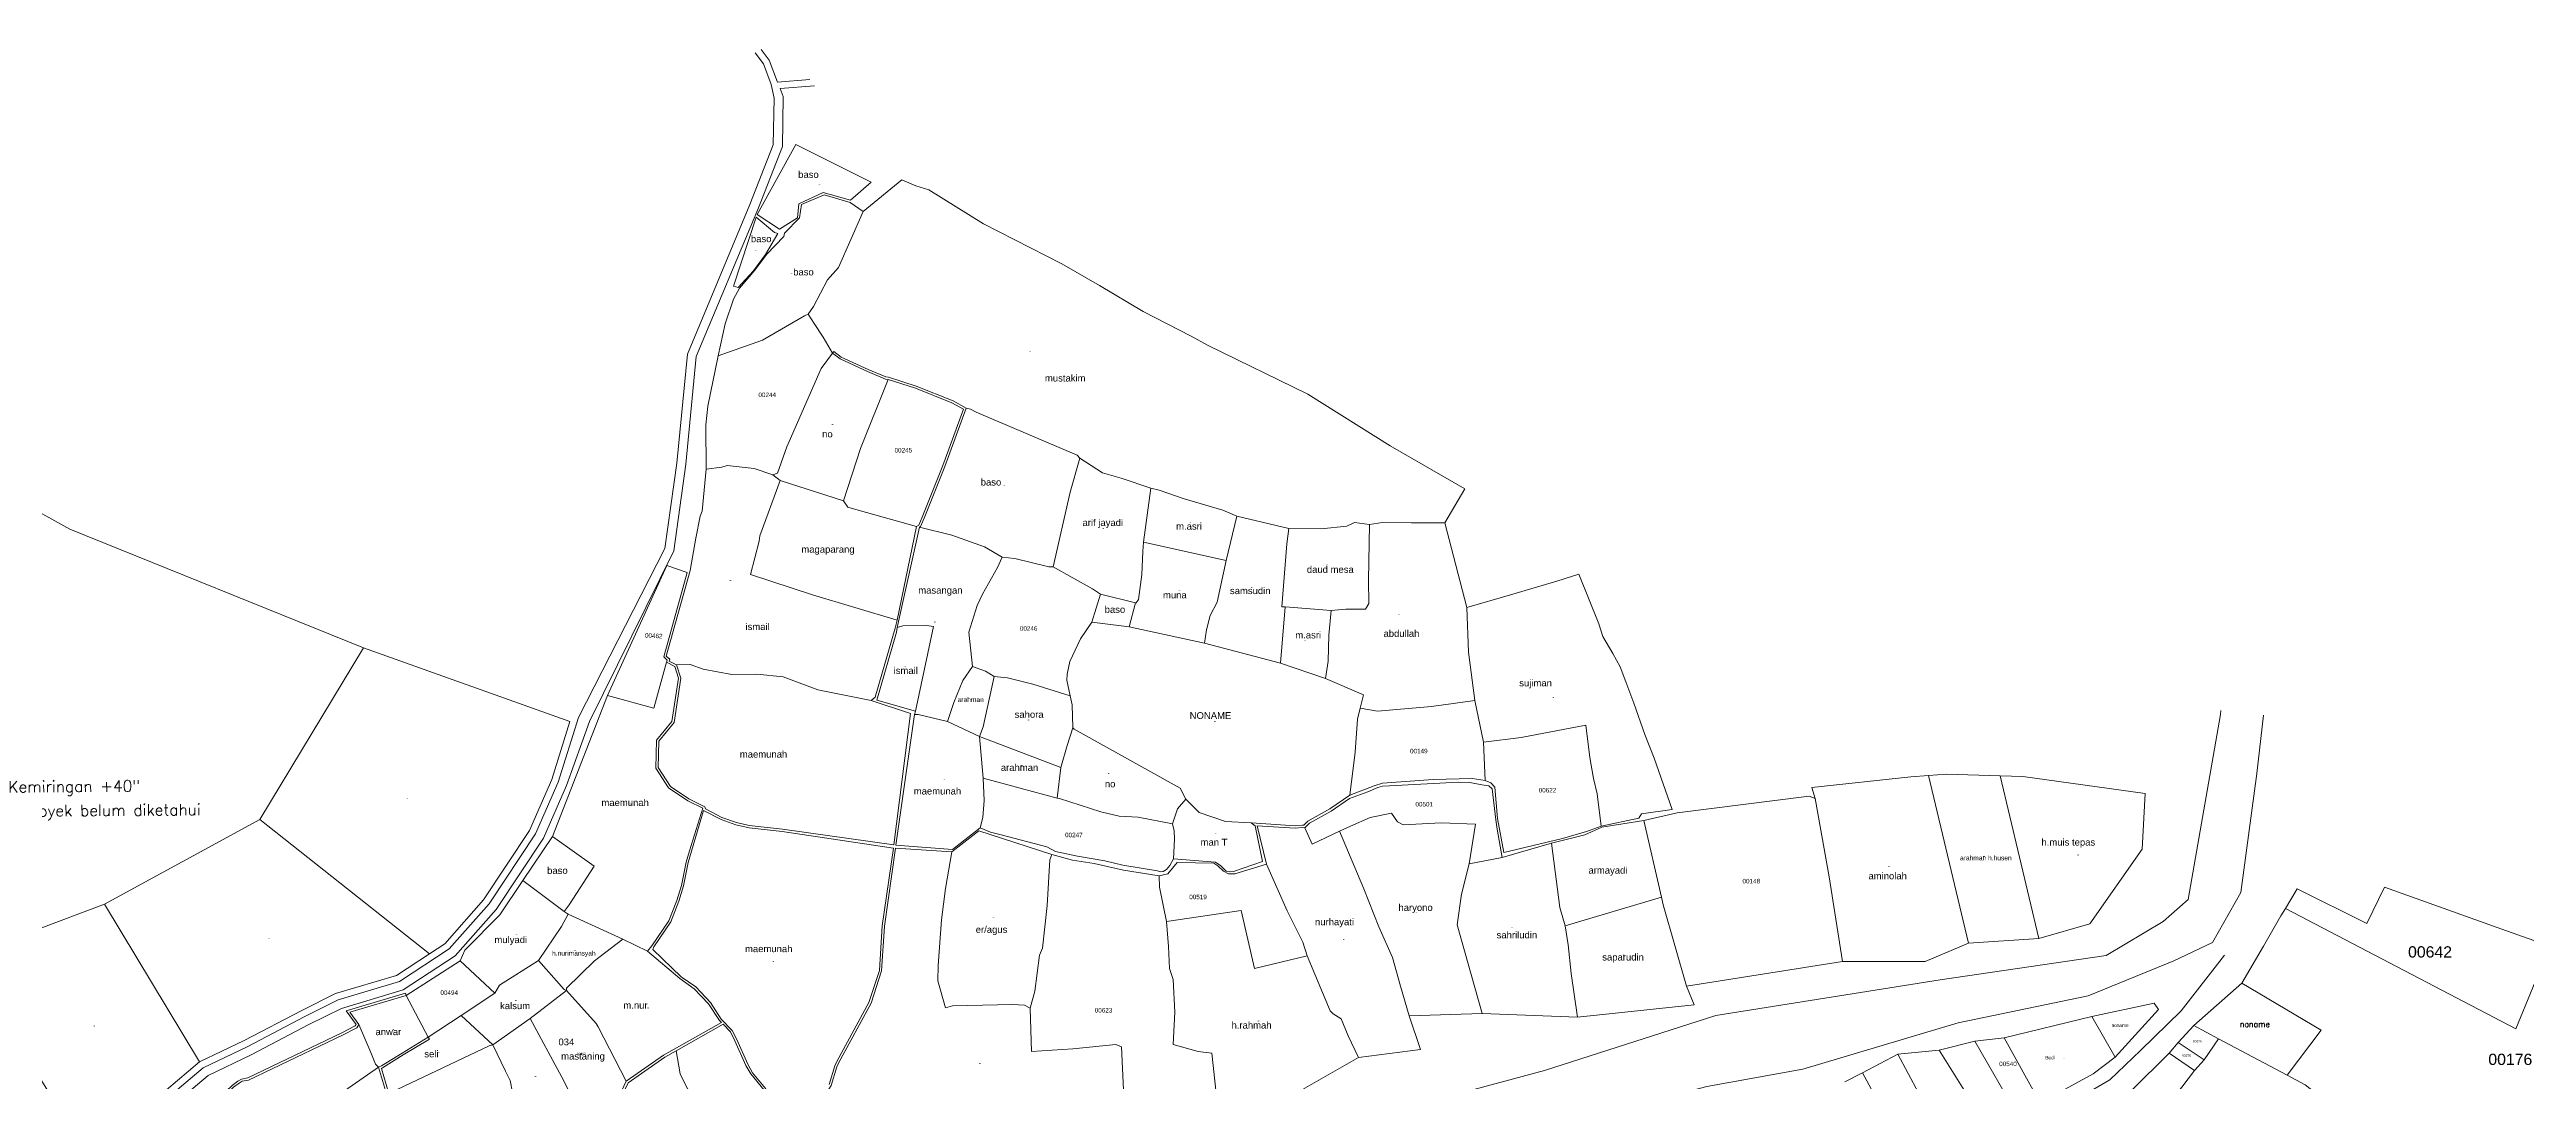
# Model space of a CAD drawing. Header units: metres. Extents: x 338938 to 356758, y 527808 to 538923.
# Drawn here: x 354818 to 355913, y 534989 to 535445 of the extents above; entities that cross this region are included whole.
import ezdxf
from ezdxf.enums import TextEntityAlignment as Align

# ---------------------------------------------------------------- set-up
doc = ezdxf.new("R2010")
doc.units = ezdxf.units.M
doc.header["$MEASUREMENT"] = 0
for name, color, linetype in [('020100', 7, 'Continuous'), ('030100', 160, 'Continuous'), ('040100', 20, 'Continuous'), ('080201', 7, 'Continuous'), ('Bidang sudah ada Hak', 200, 'Continuous'), ('Kemiringan +40', 250, 'Continuous'), ('tn_lai', 7, 'Continuous')]:
    doc.layers.add(name, color=color, linetype=linetype)
doc.styles.add('romanc', font='romanc.shx')
doc.styles.add('ROMANS', font='arial.ttf')
doc.styles.get("Standard").update_dxf_attribs({"font": 'arial.ttf'})

msp = doc.modelspace()

# ---------------------------------------------------------------- linework, layer by layer
at = {"layer": '020100', "lineweight": 9}
for points, elevation in [([(355147.6, 535403.2), (355181, 535386.5), (355171.8, 535378.5), (355159.8, 535382), (355149, 535377), (355148.4, 535370.8), (355140.4, 535365.8), (355130.5, 535372.2)], 60.2), ([(355130.1, 535371.1), (355138.3, 535364.3), (355139.7, 535363.8), (355134.2, 535354.5), (355129, 535347.4), (355122.2, 535340), (355120.1, 535340.6)], 70.7)]:
    msp.add_lwpolyline(points, close=True, dxfattribs=dict(at, elevation=elevation))
for points, elevation in [([(355177.4, 535373.6), (355194.6, 535387.5), (355200.7, 535384.9), (355206.4, 535383.2), (355230.7, 535368.1), (355265.2, 535350.4), (355281.9, 535340.8), (355301.2, 535329.4), (355322.5, 535318.4), (355330, 535314.3), (355374.1, 535292.8), (355410.4, 535269.9), (355443.5, 535251), (355434.6, 535235.9)], 58.5), ([(355177.4, 535373.6), (355171.7, 535377.5), (355160.2, 535380.9), (355150.1, 535376.6), (355149.3, 535370.8), (355142.6, 535364), (355142.4, 535362.5), (355134.7, 535354.6), (355129.5, 535347.6), (355122.7, 535339.7), (355120.1, 535334.8), (355116.4, 535323.9), (355113.3, 535309.7)], 58.5), ([(355153.1, 535328.1), (355155.4, 535331.5), (355161.7, 535343.4), (355166.5, 535348.8), (355177.4, 535373.6)], 58.5), ([(355273.2, 535264.5), (355272, 535265.9), (355227.4, 535284.9), (355224.9, 535286.1), (355223, 535286.6)], 57.6), ([(355261.4, 535216.5), (355268.9, 535249.5), (355273.2, 535264.5)], 57), ([(355304.6, 535251.2), (355291.5, 535255.6), (355283.3, 535258), (355273.2, 535264.5)], 57.6), ([(355108, 535259.7), (355106.2, 535241.1), (355105.4, 535238.8), (355103.5, 535229.1), (355100.9, 535214.8), (355090.4, 535176.9), (355091.9, 535175.6), (355091.7, 535174.8), (355094.9, 535173.1)], 58.5), ([(355140.7, 535254.6), (355131.8, 535230.1), (355131.5, 535227.8), (355127.6, 535213), (355155.1, 535204.1), (355192.4, 535192.9)], 57), ([(355137.5, 535257.2), (355140.7, 535254.6)], 58.5), ([(355140.7, 535254.6), (355168.8, 535245.7)], 58.5), ([(355304.6, 535251.2), (355301.4, 535227.4)], 57.6), ([(355342.6, 535238.8), (355336.5, 535241.5), (355318.9, 535246.7), (355308.3, 535250.4), (355304.6, 535251.2)], 57.6), ([(355192.5, 535189.7), (355202.3, 535234)], 56.8), ([(355342.6, 535238.8), (355338, 535219.3)], 57.6), ([(355365.6, 535233.4), (355342.6, 535238.8)], 57.6), ([(355365.6, 535233.4), (355364.8, 535226.6), (355362.5, 535198.8), (355363.9, 535198.8), (355364, 535198.8)], 57.6), ([(355401.3, 535235.1), (355394.6, 535236.1), (355391.3, 535234.5), (355380, 535233.3), (355365.6, 535233.4)], 57.6), ([(355384.3, 535197.1), (355390.8, 535197.8), (355399.6, 535197.7), (355401, 535200.3), (355400.9, 535210.6), (355401.3, 535235.1)], 57.6), ([(355434.6, 535235.9), (355419.9, 535235.9), (355407, 535236), (355401.3, 535235.1)], 57.6), ([(355301.4, 535227.4), (355301.1, 535223.2), (355300.7, 535213.1), (355299.1, 535202), (355298.2, 535200.6), (355297.8, 535200.5)], 57.6), ([(355338, 535219.3), (355301.4, 535227.4)], 57.6), ([(355338, 535219.3), (355334, 535200.9), (355330.9, 535194.9), (355329.3, 535188.6), (355328.3, 535182.7)], 57.6), ([(355503.7, 535101.8), (355520.4, 535105.4), (355521.5, 535107.3), (355535.1, 535109.2), (355527.1, 535131.9), (355523, 535142.3), (355518.1, 535156.2), (355514.7, 535165.6), (355512.1, 535172.2), (355508.9, 535178.2), (355504.4, 535185.6), (355502.7, 535191.3), (355493.9, 535213.2), (355484.1, 535210.1), (355463.6, 535204.1), (355444.3, 535198.5)], 57.3), ([(355297.8, 535200.5), (355282.3, 535204.3)], 57.6), ([(355297.8, 535200.5), (355295.1, 535189.9)], 57.6), ([(355364, 535198.8), (355361.9, 535173.8)], 58.1), ([(355364, 535198.8), (355384.3, 535197.1)], 57.6), ([(355384.3, 535197.1), (355383.3, 535186.3), (355383, 535174.8), (355381.9, 535167.1)], 57.6), ([(355447.8, 535157.4), (355445, 535178.7), (355444.3, 535198.5)], 57.3), ([(355192.4, 535192.9), (355191.6, 535189.4), (355182.7, 535158.8), (355180.9, 535157.3)], 57), ([(355192.5, 535189.7), (355192.1, 535187.5), (355183.4, 535157.5), (355200.5, 535152.6)], 56.8), ([(355192.5, 535189.7), (355194.9, 535190.3), (355205.4, 535190.5), (355208.5, 535190.1), (355200.5, 535152.6)], 56.8), ([(355295.1, 535189.9), (355278.6, 535192)], 57.6), ([(355328.3, 535182.7), (355295.1, 535189.9)], 57.6), ([(355361.9, 535173.8), (355328.3, 535182.7)], 57.6), ([(355082.1, 535046.6), (355084, 535048.9), (355091.5, 535060), (355095, 535068.9), (355097.1, 535075.6), (355099.1, 535085.9), (355100.7, 535090.9), (355106.6, 535109.7), (355099.9, 535113), (355091.4, 535118.7), (355085.8, 535127.4), (355086.1, 535139.8), (355092.9, 535148), (355095.8, 535167.3), (355094.1, 535172.4), (355090.5, 535174.3)], 58), ([(355180.9, 535157.3), (355198.4, 535151.6), (355191, 535093.6), (355141.8, 535100.4), (355127.1, 535102.1), (355121.5, 535103.4), (355115, 535105.7), (355107.7, 535109.4), (355107.4, 535110.4), (355100.4, 535113.9), (355092.2, 535119.4), (355086.8, 535127.7), (355087.1, 535139.4), (355093.9, 535147.6), (355096.8, 535167.3), (355094.9, 535173.1)], 56.7), ([(355180.9, 535157.3), (355157.4, 535162.1), (355142, 535167.8), (355130.4, 535169), (355119.3, 535168.9), (355106.7, 535171.2), (355100.9, 535173.2), (355094.9, 535173.1)], 57), ([(355225.8, 535172.4), (355221.5, 535166.2), (355217.5, 535156.5), (355214.7, 535148.1)], 57), ([(355381.9, 535167.1), (355361.9, 535173.8)], 57.6), ([(355381.9, 535167.1), (355398.6, 535159.8), (355397.1, 535154)], 57.6), ([(355040, 535097.2), (355064.4, 535159.6)], 57.4), ([(355270.1, 535145.2), (355269.8, 535155.4), (355268.9, 535159.4)], 56.9), ([(355200.2, 535151.1), (355191.9, 535093.4), (355216.9, 535091.5), (355229.1, 535101)], 56.3), ([(355200.5, 535152.6), (355200.2, 535151.1)], 56.8), ([(355200.2, 535151.1), (355201.7, 535151.2), (355214.7, 535148.1)], 56.3), ([(355214.7, 535148.1), (355228.8, 535141.4)], 57), ([(355270.1, 535145.2), (355267.7, 535137.5), (355264.9, 535127.8)], 57.2), ([(355320.1, 535113.8), (355317.6, 535118.6), (355270.7, 535144.7), (355270.1, 535145.2)], 57.2), ([(355264.9, 535127.8), (355263.2, 535114.2)], 57.2), ([(355680.1, 535124), (355656.4, 535124.8), (355648.5, 535124.2)], 55), ([(355666.1, 535050.1), (355648.5, 535124.2)], 55.7), ([(355680.1, 535124), (355697.2, 535052.2)], 57.2), ([(355697.2, 535052.2), (355719.8, 535058.6), (355742.9, 535091.6), (355744.2, 535116.3), (355690.2, 535123.7), (355680.1, 535124)], 55), ([(355320.1, 535113.8), (355316.4, 535109.4), (355314.2, 535102.9)], 57.2), ([(355349, 535103.2), (355337.6, 535103.8), (355326, 535107.8), (355320.1, 535113.8)], 57.2), ([(355392.6, 535115.5), (355383.8, 535109.4), (355374.1, 535104), (355372.3, 535102.2), (355371.5, 535102.2), (355368.4, 535101.9), (355349, 535103.2)], 57.3), ([(355162.4, 534987.6), (355164.9, 534995.8), (355165.8, 534997.8), (355180, 535023.9), (355184.6, 535038), (355185.8, 535057.7), (355190.8, 535092.1), (355141.6, 535099.4), (355127, 535101.1), (355121.2, 535102.4), (355114.6, 535104.8), (355106.9, 535108.7), (355101.6, 535090.7), (355100, 535085.7), (355098, 535075.4), (355095.9, 535068.6), (355092.4, 535059.5), (355084.9, 535048.4), (355084.4, 535047.3), (355097, 535035.2), (355103.4, 535030.7), (355109.9, 535023.9), (355114.7, 535016.5), (355119.5, 535011.5), (355121.6, 535007.4), (355126.4, 534996.5), (355128.5, 534992.8), (355134.4, 534985.6)], 58), ([(355349, 535103.2), (355350.7, 535101.9), (355354, 535086.2), (355341.2, 535081.7), (355339.3, 535081.6), (355338, 535081.9), (355335.6, 535084.2), (355333.2, 535085.9), (355314.7, 535087.4)], 57.2), ([(355355.7, 535085), (355351.7, 535101.9), (355368.5, 535100.9), (355371.5, 535101.2), (355372.7, 535101.1)], 57.3), ([(355418.9, 535017.9), (355415, 535031.1), (355411.5, 535043.7), (355405.5, 535057.3), (355398.8, 535074.1), (355388.1, 535099.6)], 55), ([(355481.8, 535094.3), (355496.5, 535098), (355504, 535101.3), (355522.6, 535104.3)], 57.3), ([(355027, 535077.8), (355040, 535097.2)], 57.4), ([(355040, 535097.2), (355058.5, 535084.1), (355047.5, 535067), (355045.2, 535064.1)], 57.4), ([(355459.9, 535087.9), (355480.8, 535094), (355481.8, 535094.3)], 57.3), ([(355487.8, 535057.7), (355485.4, 535065.9), (355481.8, 535094.3)], 55.7), ([(354999.3, 535042.2), (355001.3, 535047), (355016.8, 535062.6), (355027, 535077.8)], 57.4), ([(355045.2, 535064.1), (355027, 535077.8)], 57.4), ([(355451.1, 535018.9), (355440, 535058.2), (355442, 535071.8), (355445.4, 535085.1)], 55.1), ([(355530.4, 535070.4), (355487.8, 535057.7)], 56.5), ([(355047, 535062.9), (355044, 535057.4), (355033.9, 535042.4)], 57.4), ([(355045.2, 535064.1), (355047, 535062.9)], 57.4), ([(355047, 535062.9), (355071.1, 535051.8)], 57.4), ([(355493.2, 535017.4), (355490.4, 535036.6), (355489.2, 535049.4), (355487.8, 535057.7)], 55.7), ([(355046.3, 535029.1), (355046.3, 535030.2), (355058.6, 535042.2), (355071.1, 535051.8)], 56.6), ([(355071.1, 535051.8), (355082.1, 535046.6)], 56.6), ([(355072.7, 534989), (355089.2, 535000.5), (355114.8, 535015), (355113.9, 535015.9), (355109.1, 535023.3), (355102.7, 535029.9), (355096.4, 535034.4), (355082.1, 535046.6)], 56.6), ([(355396.4, 534999.5), (355391.9, 535009.1), (355388.7, 535016.6), (355385.2, 535018.8), (355383.9, 535020.1), (355373.7, 535044.4)], 55), ([(355610.5, 535041.9), (355647, 535041.9), (355666.1, 535050.1)], 55.7), ([(355697.2, 535052.2), (355666.1, 535050.1)], 57.2), ([(355033.9, 535042.4), (355016.7, 535031.5), (355014.6, 535027.9)], 56.6), ([(355046.3, 535029.1), (355045.2, 535029.6), (355033.9, 535042.4)], 56.6), ([(354975.4, 535027), (354950.5, 535019.5), (354954.4, 535014.1)], 57.4), ([(355046.3, 535029.1), (355030.2, 535016.8)], 56.6), ([(355072.7, 534989), (355060.2, 535013.1), (355059.4, 535014.6), (355046.3, 535029.1)], 56.6), ([(355541.4, 535031), (355544.8, 535022.8), (355493.2, 535017.4)], 55.7), ([(355731, 534999.6), (355750.1, 535020.7), (355748.3, 535023.5), (355720.7, 535017.7)], 56.8), ([(354954.4, 535014.1), (354953.5, 535012.7), (354947.5, 535009.5), (354905.6, 534989.5), (354902.9, 534989.1), (354901.6, 534988.2), (354899, 534986.4), (354885.8, 534974), (354908.7, 534953.2), (354914.7, 534946.4), (354915.5, 534944.9), (354926.5, 534954.5), (354934.3, 534958.1), (354937.6, 534960.8), (354944.9, 534970.3), (354947.9, 534972.8)], 56.5), ([(355013.7, 535005.1), (354999.7, 535018.1)], 56.6), ([(355030.2, 535016.8), (355013.7, 535005.1)], 56.6), ([(355053.8, 534971.8), (355044.2, 534990.8), (355030.2, 535016.8)], 56.6), ([(355094.7, 535002.5), (355115.5, 535014.2), (355118.7, 535010.9), (355120.7, 535006.9), (355125.5, 534996), (355127.7, 534992.3), (355133.6, 534985), (355135.5, 534981.7), (355138.7, 534973.7), (355143.8, 534949.3), (355144.5, 534945), (355144.5, 534944.8)], 56.6), ([(355418.9, 535017.9), (355423.8, 535003), (355396.4, 534999.5)], 55), ([(355451.1, 535018.9), (355418.9, 535017.9)], 55), ([(355493.2, 535017.4), (355451.1, 535018.9)], 55.1), ([(355720.7, 535017.7), (355681.9, 535008.2)], 56.4), ([(355731, 534999.6), (355720.7, 535017.7)], 56.8), ([(355013.7, 535005.1), (355012.1, 535004.7), (354971.4, 534985.4), (354967.5, 534984)], 56.6), ([(355013.7, 535005.1), (355019.3, 534993.5), (355021.4, 534989.4), (355022.4, 534984.1)], 56.6), ([(355075, 534956.4), (355066.7, 534976.5), (355070.3, 534981.6), (355073.5, 534988.3), (355089.7, 534999.7), (355094.7, 535002.5)], 56.6), ([(355107.7, 534971.3), (355106.7, 534974.9), (355104.1, 534979.3), (355099.8, 534985.7), (355096.5, 534992.3), (355094.7, 535002.5)], 56.3), ([(355396.4, 534999.5), (355335.6, 534964.8)], 54.4), ([(355653.2, 535002.8), (355634.9, 535001)], 57), ([(355731, 534999.6), (355721.3, 534992.3), (355697.9, 534979.4)], 57), ([(355065.4, 534977.2), (355066.3, 534977.6), (355069.4, 534982.1), (355072.7, 534989)], 56.6), ([(355611.4, 534988.8), (355619.3, 534992.8)], 57)]:
    msp.add_lwpolyline(points, dxfattribs=dict(at, elevation=elevation))
for points in [[(355223, 535286.6), (355217.2, 535289.8), (355200.8, 535296.3), (355188.6, 535300.3), (355187.5, 535300.4), (355179.7, 535303.7), (355167.7, 535309.2), (355164.4, 535311.7), (355163.8, 535310.9), (355167.2, 535308.4), (355179.3, 535302.8), (355187.3, 535299.4), (355188.5, 535299.3)], [(354621.5, 534890.9), (354629.2, 534930.2), (354640.6, 534912.9), (354725.8, 534940.7), (354682.8, 535002.5), (354639.2, 534981.4), (354702.3, 535304.2), (354712, 535296.8), (354826.6, 535233.1), (354956.5, 535180.6)], [(355202.3, 535234), (355202.8, 535234.3), (355204.4, 535238), (355213.6, 535260.8), (355223, 535286.6)], [(355201, 535234.3), (355192.4, 535192.9)], [(355202.3, 535234), (355216.7, 535230.5), (355231.1, 535225.3), (355238.9, 535220.8)], [(355434.6, 535235.9), (355444.3, 535198.5)], [(354956.5, 535180.6), (354910.7, 535104.7)], [(354956.5, 535180.6), (355047.8, 535148), (355039.8, 535122.4), (355029.9, 535099.9), (355009.6, 535069.2), (354992.4, 535049.8), (354985.7, 535045.3)], [(355228.8, 535141.4), (355230.5, 535145.7), (355235.3, 535168)], [(355228.8, 535141.4), (355264.9, 535127.8)], [(355230.5, 535123), (355228.8, 535141.4)], [(355648.5, 535124.2), (355640.7, 535123.6), (355596.9, 535118.9), (355598.3, 535114.1)], [(354910.7, 535104.7), (354842, 535067.3)], [(354910.7, 535104.7), (354985.7, 535045.3)], [(355260.9, 535089.2), (355228.6, 535099.8), (355216.6, 535090.4)], [(355216.6, 535090.4), (355191.7, 535092), (355186.8, 535057.6), (355185.6, 535037.8), (355180.9, 535023.5), (355166.7, 534997.3), (355165.8, 534995.4), (355163.3, 534987.2), (355162.2, 534985.5), (355140.6, 534972.1), (355144.8, 534949.4), (355145.5, 534945.2), (355148.7, 534923.3), (355151.8, 534909.4), (355156.2, 534899.1)], [(355216.6, 535090.4), (355213.8, 535074.2), (355212, 535060.4), (355210.6, 535040.2), (355210.4, 535033.4), (355213.9, 535021.5), (355216.9, 535022.3), (355243.5, 535022.9), (355248.7, 535022.6), (355251.3, 535021.3)], [(354842, 535067.3), (354780.9, 535044.3)], [(354842, 535067.3), (354884, 534997.6)], [(354780.9, 535044.3), (354833.5, 534957.4), (354864.5, 534981.1), (354884, 534997.6)], [(354985.7, 535045.3), (354971.1, 535035.8), (354944.2, 535027.8), (354929.2, 535020.3), (354903.8, 535007), (354884, 534997.6)], [(355787, 535032.4), (355765.8, 535013.7)], [(354985.1, 535008.5), (354973.6, 535001.5), (354964.4, 534995.8), (354963.2, 534995.3), (354961.8, 534996.6), (354959.7, 535001.7), (354954.4, 535014.1)], [(354967.5, 534984), (354964.4, 534994.7), (354964.9, 534994.9), (354974.1, 535000.7), (354985.7, 535007.6), (354985.1, 535008.5)], [(355738, 534984.8), (355754.8, 535001.5)], [(355776.7, 535007.7), (355807, 534991.7)], [(355766.1, 534993.7), (355751.6, 534974.7)]]:
    msp.add_lwpolyline(points, dxfattribs=at)
at = {"layer": '030100', "lineweight": 9}
for points in [[(355777.7, 535152.9), (355777.5, 535151.1), (355763.3, 535069.3), (355752.2, 535059.6), (355727, 535044.6), (355653.6, 535033.9), (355554.5, 535018.1), (355478.7, 534993.8), (355372.9, 534965.3), (355313.4, 534938.1), (355242.7, 534897.2), (355187.6, 534821.1), (355145.7, 534784), (355080.2, 534741.1), (355025, 534737.2), (354984.9, 534736.9), (354906.8, 534746.6), (354850.9, 534748), (354796.4, 534720.7), (354760.2, 534674.9)], [(355796.5, 535150.9), (355793.6, 535125.1), (355786.6, 535072.4), (355774, 535050.4), (355756.9, 535042.3), (355719, 535026.8), (355661.5, 535014.8), (355592.9, 534994.3), (355550.5, 534986.7), (355446.2, 534959.3), (355337.4, 534923.9), (355297.9, 534905.3), (355260.3, 534880.6), (355234.2, 534852.8), (355209.2, 534813.7), (355173.6, 534771.5), (355138.5, 534746.3), (355111.4, 534732.5), (355059.8, 534723), (355015.1, 534718.7), (354936.2, 534717.4), (354870.3, 534717.9), (354830.9, 534708.1), (354808.3, 534689.9)]]:
    msp.add_lwpolyline(points, dxfattribs=at)
at = {"layer": '030100', "lineweight": 9, "elevation": 56.5}
msp.add_lwpolyline([(354883.2, 534972.9), (354898.4, 534987.2), (354901, 534989), (354902.5, 534990), (354905.3, 534990.5), (354947, 535010.4), (354952.8, 535013.5), (354953.2, 535014.1), (354948.8, 535020.1), (354975.1, 535027.9), (354975.4, 535027)], dxfattribs=at)
at = {"layer": '040100', "lineweight": 9}
for points in [[(355129.7, 535443.7), (355133.3, 535438.9), (355136.8, 535429.7)], [(355132.4, 535445.2), (355135.9, 535440.4), (355139.6, 535430.8)], [(355136.8, 535429.7), (355138.1, 535423.6), (355137.7, 535403.1), (355127.3, 535376.7), (355099.7, 535310.5), (355095.1, 535262.3), (355089.8, 535224.6), (355051.5, 535149.9)], [(355140.8, 535427.9), (355142.1, 535424.4), (355141.7, 535402.3), (355131.1, 535375.2), (355103.6, 535309.5), (355099, 535261.8), (355093.7, 535223.5), (355056.4, 535148.1)], [(355153.8, 535431.9), (355139.6, 535430.8)], [(355155.9, 535429.1), (355140.8, 535427.9)], [(355051.5, 535149.9), (355042.6, 535121.3), (355032.6, 535098.4), (355012, 535067.4), (354994.4, 535047.5), (354972.4, 535033.1), (354945.3, 535025), (354930.5, 535017.6), (354905.1, 535004.3), (354885.6, 534995), (354866.4, 534978.8), (354821.2, 534944.2), (354787.4, 534916.7)], [(355056.4, 535148.1), (355046.3, 535119.8), (355036.1, 535096.5), (355015.2, 535065), (354997, 535044.4), (354974.1, 535029.4), (354946.8, 535021.2), (354932.4, 535014.1), (354906.9, 535000.7), (354887.8, 534991.6), (354868.9, 534975.6), (354823.7, 534941), (354790.1, 534913.8)], [(355779.3, 535044.7), (355760.2, 535020.1), (355742.2, 535002.6), (355728.6, 534989.6), (355703.1, 534974.7), (355656.7, 534949.1), (355603.1, 534922.6), (355538.1, 534893.5), (355483.3, 534872.2), (355406.6, 534846.4)], [(355779.3, 535044.7), (355760.2, 535020.1), (355742.2, 535002.6), (355728.6, 534989.6), (355703.1, 534974.7), (355656.7, 534949.1), (355603.1, 534922.6), (355538.1, 534893.5), (355483.3, 534872.2), (355406.6, 534846.4)]]:
    msp.add_lwpolyline(points, dxfattribs=at)
at = {"layer": 'Bidang sudah ada Hak', "lineweight": 9}
for points, elevation in [([(355113.3, 535309.7), (355132.9, 535316.7), (355151.5, 535327.4), (355153.1, 535328.1)], 58.5), ([(355163.8, 535310.9), (355159.8, 535318), (355155.8, 535324.1), (355153.1, 535328.1)], 58.5), ([(355113.3, 535309.7), (355108.8, 535287.5), (355107.8, 535279.2), (355108, 535259.7)], 58.5), ([(355137.5, 535257.2), (355129.2, 535259.9), (355117.3, 535261.2), (355114.9, 535260.5), (355108, 535259.7)], 58.5), ([(355261.4, 535216.5), (355259.5, 535216.5), (355244.5, 535220.1), (355238.9, 535220.8)], 57), ([(355064.4, 535159.6), (355090.6, 535217), (355099.6, 535213.9), (355089.3, 535176.6), (355090.8, 535175.2), (355090.5, 535174.3)], 56.5), ([(355278.6, 535192), (355273.5, 535184.6), (355268.8, 535174.6), (355267.7, 535169), (355267.5, 535166.3), (355268.9, 535159.4)], 57), ([(355090.5, 535174.3), (355084.9, 535154), (355064.4, 535159.6)], 56.5), ([(355235.3, 535168), (355231.5, 535170.3), (355225.8, 535172.4)], 57), ([(355235.3, 535168), (355241.3, 535167.4), (355252.5, 535164.6), (355268.9, 535159.4)], 57), ([(355392.6, 535115.5), (355395, 535134.5), (355396, 535149.1), (355397.1, 535154)], 57.3), ([(355447.8, 535157.4), (355428.7, 535154.7), (355404.9, 535152.7), (355397.1, 535154)], 57.3), ([(355451.7, 535139), (355447.8, 535157.4)], 57.3), ([(355451.7, 535139), (355468.3, 535141), (355497, 535146.5), (355498.7, 535132.1), (355500.4, 535122.9), (355502, 535116.1), (355503.7, 535101.8)], 57.3), ([(355452.5, 535122), (355451.7, 535139)], 57.3), ([(355372.7, 535101.1), (355374.7, 535103.1), (355384.3, 535108.5), (355392.5, 535114.1), (355400.6, 535117), (355405, 535118.9), (355407.1, 535119.5), (355410.1, 535119.7), (355440.7, 535121.3), (355445.6, 535121.1), (355450.9, 535120.1), (355454, 535119.7), (355455.5, 535118.3), (355457.1, 535104.6), (355457.8, 535100.4), (355459.9, 535087.9)], 57.3), ([(355392.6, 535115.5), (355403.3, 535119.6), (355407, 535120.8), (355429.5, 535122.4), (355446.7, 535122.8), (355452.5, 535122)], 57.3), ([(355452.5, 535122), (355454.9, 535121), (355456.7, 535119.1), (355457.9, 535105.2), (355460.7, 535090.2), (355486.7, 535096.3), (355497.3, 535099.4), (355503.7, 535101.8)], 57.3), ([(355598.3, 535114.1), (355595.7, 535115), (355537.4, 535107.7), (355522.6, 535104.3)], 55.7), ([(355610.5, 535041.9), (355604.6, 535079.4), (355598.3, 535114.1)], 55.7), ([(355388.1, 535099.6), (355375.9, 535093.9), (355372.7, 535101.1)], 57.3), ([(355388.1, 535099.6), (355392.9, 535101.8), (355401.6, 535105.6), (355411.1, 535107.5), (355413.7, 535103.7), (355416.2, 535102.4), (355433, 535103.3), (355448.1, 535102.7), (355445.4, 535085.1)], 57.3), ([(355522.6, 535104.3), (355530.4, 535070.4)], 55.7), ([(355445.4, 535085.1), (355459.9, 535087.9)], 57.3), ([(354999.3, 535042.2), (354975.4, 535027)], 57.4), ([(355014.6, 535027.9), (354999.3, 535042.2)], 57.4), ([(355541.4, 535031), (355610.5, 535041.9)], 55.7), ([(354985.1, 535008.5), (354999.7, 535018.1)], 57.4), ([(355634.9, 535001), (355619.3, 534992.8)], 58), ([(355634.9, 535001), (355657.8, 534958.3)], 58), ([(355669, 535006.7), (355653.2, 535002.8)], 57), ([(355653.2, 535002.8), (355664.9, 534983.9)], 57), ([(355681.9, 535008.2), (355669, 535006.7)], 57), ([(355687.9, 534973.7), (355669, 535006.7)], 57), ([(355697.9, 534979.4), (355681.9, 535008.2)], 57), ([(355619.3, 534992.8), (355632.8, 534967.7)], 58)]:
    msp.add_lwpolyline(points, dxfattribs=dict(at, elevation=elevation))
for points in [[(355137.5, 535257.2), (355139.6, 535257.8), (355143.7, 535269.5), (355158.8, 535304.1), (355163.8, 535310.9)], [(355188.5, 535299.3), (355176.2, 535268.8), (355168.8, 535245.7)], [(355201, 535234.3), (355202, 535234.9), (355203.5, 535238.4), (355212.7, 535261.2), (355221.8, 535286.1), (355216.7, 535288.9), (355200.5, 535295.4), (355188.5, 535299.3)], [(355168.8, 535245.7), (355170.7, 535242.9), (355175.2, 535241.5), (355201, 535234.3)], [(355225.8, 535172.4), (355224.2, 535187.5), (355227.8, 535199.3), (355230.2, 535204.4), (355236.8, 535216.1), (355238.9, 535220.8)], [(355282.3, 535204.3), (355278.9, 535206.8), (355269.8, 535211.7), (355261.4, 535216.5)], [(355278.6, 535192), (355282.3, 535204.3)], [(355229.1, 535101), (355230.4, 535105.7), (355231, 535113.2), (355230.5, 535123)], [(355263.2, 535114.2), (355230.5, 535123)], [(355314.2, 535102.9), (355299, 535105.8), (355290.6, 535106.2), (355282.5, 535108.2), (355264.2, 535114), (355263.2, 535114.2)], [(355229.1, 535101), (355233.8, 535099.1), (355238.4, 535097.9), (355258.7, 535092.7), (355262.5, 535090.6), (355272.2, 535088.5), (355284.3, 535086.5), (355292.2, 535084.5), (355307.6, 535082), (355308.7, 535081.6), (355310.1, 535081.7), (355311.5, 535082.6), (355313, 535084.4), (355314.7, 535087.4)], [(355314.7, 535087.4), (355315.1, 535096), (355315, 535099.8), (355314.2, 535102.9)], [(355251.3, 535021.3), (355253.3, 535028.9), (355255.4, 535044.7), (355256.7, 535047.8), (355258.8, 535066.7), (355260, 535086.9), (355260.9, 535089.2)], [(355308.3, 535079.9), (355292.6, 535082.3), (355279.6, 535085.3), (355270, 535086.7), (355260.9, 535089.2)], [(355355.7, 535085), (355341.7, 535080.7), (355338.9, 535080.7), (355336.7, 535081.9), (355334.3, 535084.3), (355332.5, 535085.4), (355316.2, 535085.7), (355312.2, 535080.7), (355308.3, 535079.9)], [(355308.3, 535079.9), (355308.4, 535074.8), (355311.6, 535059.6)], [(355373.7, 535044.4), (355371.8, 535050.5), (355364.9, 535064.3), (355355.7, 535085)], [(355541.4, 535031), (355531.2, 535067), (355530.4, 535070.4)], [(355806.3, 535065.4), (355804.3, 535062.1), (355796.5, 535048.7), (355787, 535032.4)], [(355923.2, 535048.8), (355901.9, 535056.3), (355850.1, 535074.8), (355842.3, 535058.7), (355811.4, 535074.1), (355806.3, 535065.4)], [(355806.3, 535065.4), (355908.1, 535012.2), (355923.2, 535048.8)], [(355311.6, 535059.6), (355344.5, 535064.5), (355350.5, 535038.9), (355373.7, 535044.4)], [(355311.6, 535059.6), (355312.5, 535048.6), (355312.8, 535038.9), (355314.5, 535034), (355315.2, 535019.5), (355314.5, 535005.3), (355325.6, 535002.1), (355331.6, 535001.4), (355335.6, 534964.8)], [(355807, 534991.7), (355822.1, 535011.6), (355787, 535032.4)], [(354975.4, 535027), (354985.1, 535008.5)], [(354999.7, 535018.1), (355014.6, 535027.9)], [(355280.2, 534977.5), (355292.8, 534978.7), (355291.6, 535004.2), (355289.1, 535005.2), (355270.1, 535003.4), (355251.8, 535002.2), (355251.3, 535021.3)], [(355765.8, 535013.7), (355758.9, 535006.1)], [(355765.8, 535013.7), (355776.7, 535007.7)], [(355758.9, 535006.1), (355754.8, 535001.5)], [(355754.8, 535001.5), (355766.1, 534993.7)], [(355758.9, 535006.1), (355770.3, 534998.5)], [(355776.7, 535007.7), (355770.3, 534998.5)], [(354947.9, 534972.8), (354941.4, 534980.1), (354963.2, 534995.3)], [(354947.9, 534972.8), (354953.7, 534976.9), (354961.9, 534981.9), (354966.2, 534984.9), (354963.2, 534995.3)], [(355770.3, 534998.5), (355766.1, 534993.7)], [(355807, 534991.7), (355815, 534987.4), (355824, 534980.3), (355826.5, 534980.5)]]:
    msp.add_lwpolyline(points, dxfattribs=at)

# ---------------------------------------------------------------- texts
at = {"layer": '080201', "color": 6, "lineweight": 9}
for s, p in [('-', (355158.1, 535384.6)), ('-', (355129.9, 535355.7)), ('-', (355145.7, 535345.5)), ('-', (355251.3, 535310.9)), ('00244', (355135, 535291.5)), ('-', (355163.9, 535278.5)), ('00245', (355195.2, 535267)), ('-', (355239.8, 535251.8)), ('-', (355283.6, 535232.7)), ('-', (355322.1, 535235.3)), ('-', (355164.7, 535224)), ('-', (355118.8, 535209.6)), ('-', (355382.5, 535216.7)), ('-', (355288.5, 535197.2)), ('-', (355317.3, 535205.2)), ('-', (355349.2, 535206.5)), ('-', (355209.1, 535191.3)), ('00246', (355250.6, 535188.2)), ('-', (355414.3, 535194.6)), ('-', (355372.9, 535183.1)), ('-', (355196, 535171.6)), ('-', (355225.3, 535157)), ('-', (355482.6, 535157.8)), ('-', (355250.5, 535148)), ('-', (355332.9, 535147.2)), ('-', (355141.5, 535133.6)), ('00149', (355423.1, 535134)), ('-', (355213.3, 535121.5)), ('-', (355247.4, 535127.9)), ('-', (355286, 535124.2)), ('-', (354975.9, 535113.4)), ('-', (355074.8, 535110.8)), ('00622', (355480, 535116.7)), ('00247', (355270.6, 535096.9)), ('-', (355333.3, 535097.8)), ('-', (355672.9, 535087.7)), ('-', (355714.6, 535088.3)), ('-', (355042.7, 535080.8)), ('-', (355505.7, 535081.1)), ('00148', (355570.1, 535076.5)), ('-', (355631, 535083.3)), ('00519', (355325.5, 535069.5)), ('-', (355235.1, 535060.8)), ('-', (355422, 535063)), ('-', (355464.3, 535056.1)), ('-', (354914.7, 535051.5)), ('-', (355024.2, 535053)), ('-', (355050, 535046.1)), ('-', (355389.9, 535051)), ('-', (355513.7, 535044.1)), ('-', (355137.7, 535041.3)), ('00494', (354994.4, 535027.2)), ('-', (355023.9, 535023.9)), ('-', (355082.4, 535020.6)), ('-', (354837.5, 535012.7)), ('-', (354969.7, 535011.2)), ('00623', (355283.7, 535019.4)), ('-', (355352.2, 535014.9)), ('-', (354989.8, 535001.1)), ('-', (355052.8, 535000.6)), ('-', (355032.6, 534990.4)), ('-', (355229, 534996.2)), ('00540', (355683.6, 534995.7, 57))]:
    msp.add_text(s, height=2, dxfattribs=at).set_placement(p, align=Align.CENTER)
msp.add_text('00462', height=2, rotation=356.9, dxfattribs=at).set_placement((355084.8, 535185), align=Align.CENTER)
at = {"layer": '080201', "lineweight": 9}
for s, height, p in [('00501', 2, (355425.5, 535110.5)), ('00642', 5, (355870.2, 535043.7)), ('-', 1, (355733, 535011.7)), ('-', 1, (355794.9, 535012.2)), ('00276', 1, (355762.6, 534999.9)), ('00275', 1, (355767.3, 535006.2)), ('00176', 5, (355905.7, 534996.2)), ('-', 1, (355708.4, 534998.7))]:
    msp.add_text(s, height=height, dxfattribs=at).set_placement(p, align=Align.CENTER)
at = {"layer": '080201', "style": 'ROMANS'}
msp.add_text('00902', height=1, dxfattribs=at).set_placement((355052.8, 535000.6), align=Align.CENTER)
at = {"layer": 'Kemiringan +40', "lineweight": 9, "style": 'romanc'}
for s, p in [('Kemiringan +40"', (354828.6, 535116.9)), ('Subyek dan Obyek belum diketahui', (354825.1, 535106.2))]:
    msp.add_text(s, height=5, rotation=0.425, dxfattribs=at).set_placement(p, align=Align.CENTER)
at = {"layer": 'tn_lai', "lineweight": 9}
for s, height, p in [('baso', 3, (355148.7, 535388.4)), ('baso', 3, (355127.8, 535360)), ('baso', 3, (355146.5, 535345.3)), ('mustakim', 3, (355257.8, 535298.4)), ('no', 3, (355159.3, 535273.7)), ('baso', 3, (355229.4, 535252.4)), ('arif jayadi', 3, (355274.4, 535234.5)), ('m.asri', 3, (355315.8, 535232.9)), ('magaparang', 3, (355150.1, 535222.7)), ('samsudin', 3, (355339.6, 535204.4)), ('daud mesa', 3, (355373.6, 535213.8)), ('masangan', 3, (355201.8, 535204.6)), ('baso', 3, (355284.2, 535196.1)), ('muna', 3, (355310, 535202.5)), ('ismail', 3, (355125.4, 535188.5)), ('m.asri', 3, (355368.5, 535184.8)), ('abdullah', 3, (355407.5, 535185.5)), ('ismail', 3, (355190.9, 535169.1)), ('sujiman', 3, (355467.5, 535163.6)), ('arahman', 2.1, (355219.2, 535156.7)), ('sahora', 3, (355244.4, 535149.7)), ('NONAME', 3, (355321.8, 535149.2)), ('maemunah', 3, (355122.9, 535132.1)), ('arahman', 3, (355238.3, 535126.2)), ('no', 3, (355284.3, 535119)), ('maemunah', 3, (355061.7, 535110.7)), ('maemunah', 3, (355199.8, 535115.8)), ('man T', 3, (355326.6, 535093.2)), ('arahman h.husen', 2.1, (355662.4, 535086.7)), ('h.muis tepas', 3, (355698.4, 535093.2)), ('baso', 3, (355037.7, 535080.7)), ('armayadi', 3, (355498.1, 535080.8)), ('aminolah', 3, (355621.9, 535078.3)), ('haryono', 3, (355414.1, 535064.3)), ('er/agus', 3, (355227.2, 535054.6)), ('nurhayati', 3, (355377.2, 535058)), ('sahriludin', 3, (355457.5, 535052.2)), ('mulyadi', 3, (355014.4, 535050.1)), ('h.nurimansyah', 2.1, (355039.9, 535044.6)), ('maemunah', 3, (355125.2, 535046.1)), ('saparudin', 3, (355504.2, 535042.4)), ('kalsum', 3, (355016.9, 535020.9)), ('m.nur', 3, (355071.4, 535021.1)), ('anwar', 3, (354961.8, 535009.4)), ('h.rahmah', 3, (355340.3, 535012.3)), ('noname', 1.5, (355729.4, 535013)), ('seli', 3, (354983.4, 534999.6)), ('034', 3, (355042.7, 535004.9)), ('mastaning', 3, (355043.9, 534998.6)), ('Budi', 1.5, (355700.1, 534998.7))]:
    msp.add_text(s, height=height, dxfattribs=at).set_placement(p)
at = {"layer": 'tn_lai', "lineweight": 9, "style": 'romanc'}
msp.add_text('noname', height=2.5, rotation=359.9595, dxfattribs=at).set_placement((355786.1, 535013, -73.2))

doc.saveas('drawing.dxf')
